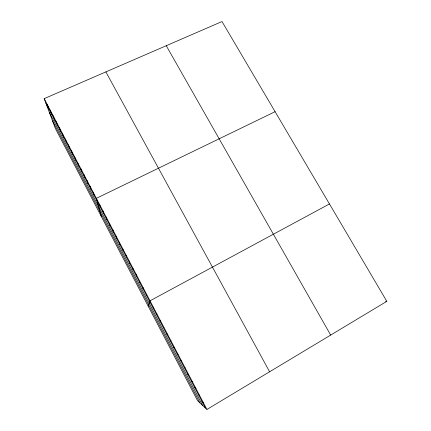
<?xml version="1.0" encoding="UTF-8"?>
<svg xmlns="http://www.w3.org/2000/svg" width="431" height="431" viewBox="0 0 431 431"><rect width="100%" height="100%" fill="white"/><g stroke="black" fill="none" stroke-linecap="round" stroke-linejoin="round"><path stroke-width="0.65" d="M136.315 276.029L136.325 274.628M139.649 282.407L139.736 281.136M143 288.802L143.157 287.671M146.362 295.23L146.588 294.228M148.178 306.177L150.036 300.806L329.451 203.955M153.118 308.138L153.495 307.411M156.518 314.63L156.965 314.037M159.928 321.149L160.445 320.691M206.923 409.45L386.817 301.334L222.003 21.55L44.183 98.645L55.378 128.519L197.495 400.604L206.923 409.45L44.183 98.645M163.349 327.684L163.942 327.366M275.102 111.683L96.372 198.325L101.301 216.437M166.786 334.246L167.454 334.068M385.578 301.538L386.817 301.334M170.229 340.829L170.972 340.797M173.693 347.44L174.512 347.548M177.163 354.072L178.057 354.325M180.648 360.731L181.618 361.124M184.145 367.411L185.195 367.95M187.652 374.119L188.783 374.803M191.175 380.848L192.382 381.683M194.715 387.604L195.997 388.584M198.26 394.381L199.628 395.513M201.821 401.191L203.27 402.468M166.258 45.718L330.679 335.076M105.875 71.902L269.607 371.775M45.977 103.44L205.398 408.017M49.312 112.34L202.575 405.372M52.501 120.847L199.898 402.856M47.168 104.356L48.908 109.038M50.168 110.077L51.849 114.662M53.175 115.826L54.802 120.297M56.192 121.59L57.765 125.954M59.219 127.371L60.733 131.633M62.258 133.174L63.713 137.327M65.307 138.997L66.708 143.044M68.367 144.838L69.709 148.776M71.438 150.699L72.715 154.524M74.52 156.582L75.737 160.294M77.607 162.487L78.771 166.086M80.71 168.408L81.809 171.899M83.819 174.35L84.859 177.728M86.943 180.314L87.919 183.574M90.074 186.294L90.995 189.441M93.22 192.301L94.077 195.329M99.636 204.558L100.364 207.349M102.912 210.813L103.575 213.485M106.204 217.095L106.802 219.643M109.501 223.398L110.034 225.817M112.814 229.718L113.278 232.018M116.138 236.064L116.532 238.241M119.473 242.437L119.802 244.485M122.819 248.827L123.083 250.745M126.175 255.244L126.369 257.032M129.548 261.682L129.672 263.341M132.931 268.141L132.985 269.677"/></g></svg>
